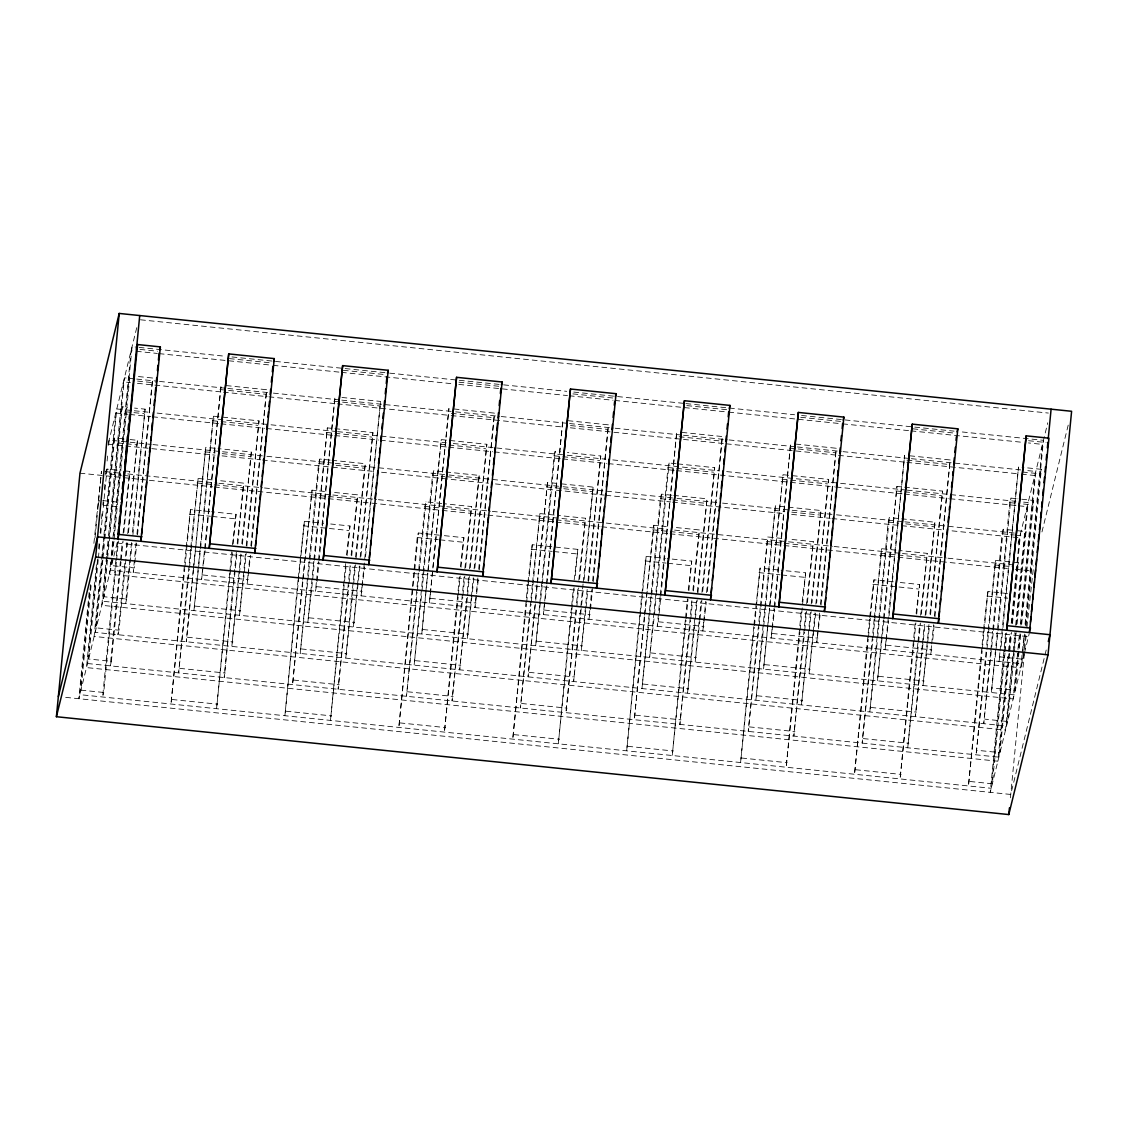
<?xml version="1.0" encoding="UTF-8"?>
<svg xmlns="http://www.w3.org/2000/svg" width="1128" height="1128" viewBox="0 0 1128 1128"><rect width="100%" height="100%" fill="white"/><g stroke="black" fill="none" stroke-linecap="round" stroke-linejoin="round"><path stroke-width="0.75" stroke-dasharray="5 3.75" d="M89.168 592.228L78.847 698.711L117.679 540.664M93.892 543.358L101.478 471.222L100.646 479.95M90.494 584.685L79.848 694.651L991.216 788.289L1006.261 632.935M95.034 537.844L97.6 511.365M97.769 509.63L100.477 481.698M91.086 585.601L80.962 690.139L103.748 692.479L116.395 561.8M96.472 564.592L86.504 667.579L997.871 761.217L1008.347 652.985M97.614 558.98L87.505 663.518L998.872 757.156L1010.871 633.217M98.629 548.518L99.334 541.327M100.152 532.839L100.843 525.62M101.506 518.908L102.197 511.661M102.845 504.963L103.55 497.688M104.368 489.284L105.073 481.98M105.75 475.001L106.427 468.021M107.104 461.028L107.78 454.048M108.626 445.32L109.134 440.089L128.409 442.063M98.221 559.685L88.604 659.006L111.39 661.346L121.006 562.026M98.39 557.951L99.913 542.272M100.759 533.558L106.991 469.093L121.02 470.531M103.776 536.942L94.146 636.446L1005.513 730.07L1012.958 653.267M103.945 535.194L115.775 413.017L128.056 414.272M102.831 559.911L96.261 627.859L119.032 630.199L127.478 543.09M103 558.177L104.692 540.749M104.862 539.001L114.647 437.96L125.152 439.032M106.525 556.428L101.802 605.299L1013.17 698.937L1019.416 634.359M106.695 554.68L108.387 537.224M108.556 535.476L123.431 381.87L130.439 382.603M107.442 560.137L103.903 596.726L126.688 599.067L132.089 543.315M107.611 558.402L122.289 406.813L127.549 407.363M110.629 561.941L109.444 574.166L1020.812 667.804L1024.027 634.641M111.305 554.962L131.074 350.737L134.584 351.104M113.152 542.173L110.445 570.105L1021.813 663.743L1024.689 634.063M113.815 535.264L132.075 346.677L137.334 347.227M113.914 541.2L111.545 565.593L134.331 567.934L136.7 543.541M114.083 539.452L129.931 375.68L128.832 380.192M117.65 541.919L102.634 696.991L103.748 692.479M116.565 560.066L118.426 540.89M120.4 561.321L110.276 665.858L111.39 661.346M120.569 559.573L122.261 542.145M123.107 533.445L129.776 471.433L122.769 470.714M121.175 560.292L123.037 541.116M123.868 532.416L129.776 471.433M124.841 563.281L117.932 634.726L119.032 630.199M125.518 556.315L126.872 542.371M127.718 533.671L137.433 440.301L126.914 439.215M128.479 532.642L137.433 440.301M131.482 542.596L125.575 603.579L126.688 599.067M132.498 532.148L145.075 409.154L134.556 408.082M132.935 534.601L145.075 409.154M136.093 542.822L133.231 572.446L134.331 567.934M136.939 534.122L152.717 378.021L133.442 376.047M137.545 534.827L152.717 378.021M186.007 548.941L170.991 704.013L184.752 568.822M186.176 547.207L190.491 509.588L209.766 511.576M184.922 567.088L190.491 509.588M190.618 549.167L178.633 672.88L189.363 569.048M190.787 547.433L198.133 478.455L212.149 479.894M189.532 567.313L198.133 478.455M193.198 570.303L186.289 641.747L205.775 447.322L216.294 448.394M193.367 568.568L205.775 447.322M246.849 546.304L259.003 420.857L213.432 416.176L193.931 610.601L200.431 550.337M200.601 548.603L213.432 416.176M205.211 548.828L221.074 385.043L201.574 579.468L205.042 550.563M229.717 572.798L216.562 708.694L232.34 552.607M229.886 571.05L231.733 551.888M232.41 544.923L236.048 514.269L211.514 511.745M233.186 543.893L236.048 514.269M236.344 552.114L224.204 677.561L236.951 552.833M237.19 543.4L243.704 483.136L219.17 480.613M237.796 544.119L243.704 483.136M240.8 554.088L231.846 646.429L241.392 554.793M241.801 543.625L251.347 452.004L218.042 448.577M242.407 544.345L251.347 452.004M245.411 554.313L239.503 615.282L244.156 574.18M246.242 545.599L259.003 420.857M244.325 572.446L246.172 553.284M247.991 575.435L247.145 584.149L250.613 555.244M248.16 573.701L249.852 556.273M250.853 545.825L266.645 389.724L224.585 385.409M251.459 546.53L266.645 389.724M298.074 579.82L284.905 715.716L304.405 521.291L323.68 523.279M298.243 578.072L304.405 521.291M302.515 581.78L292.561 684.583L312.047 490.158L327.825 491.78M302.685 580.046L312.047 490.158M330.222 460.097L319.703 459.025L318.589 463.537L300.203 653.45L309.749 561.814M309.918 560.08L319.703 459.025M313.753 561.335L307.845 622.303L312.498 581.216M313.922 559.587L327.346 427.893L372.917 432.574L360.946 556.273M312.667 579.468L314.359 562.04M314.529 560.306L327.346 427.893M316.348 582.457L315.502 591.171L316.94 583.176M316.517 580.723L318.364 561.561M318.533 559.812L335.002 396.746L319.139 560.531M317.109 581.442L318.97 562.266M345.661 563.591L330.476 720.397L346.268 564.31M346.507 554.877L349.976 525.972L330.701 523.998M347.1 555.596L349.976 525.972M350.103 565.565L338.132 689.264L348.848 585.446M351.118 555.103L357.618 494.839L329.573 491.963M349.017 583.698L350.709 566.27M351.724 555.822L357.618 494.839M354.714 565.791L345.774 658.132L353.459 585.672M355.56 557.077L365.275 463.707L331.97 460.28M353.628 583.923L355.489 564.761M356.166 557.782L365.275 463.707M357.294 586.913L353.416 626.999L360.1 564.987M357.463 585.178L359.324 566.016M360.17 557.303L372.917 432.574M361.919 587.138L361.073 595.852L364.541 566.947M362.074 585.404L380.559 401.427L338.499 397.112M365.557 556.499L380.559 401.427M439.356 535.165L418.333 532.994L417.219 537.506L398.833 727.419L414.611 571.332M414.78 569.584L418.333 532.994M441.753 503.483L425.975 501.861L424.861 506.373L406.475 696.286L417.205 592.468M417.374 590.719L419.052 573.292M419.221 571.558L425.975 501.861M423.07 572.812L414.131 665.153L421.816 592.693M423.24 571.064L432.517 475.24L433.617 470.728L444.136 471.8M421.985 590.945L433.617 470.728M425.651 593.948L421.773 634.021L441.274 439.596L446.533 440.131M425.82 592.2L427.681 573.038M427.85 571.29L441.274 439.596M430.261 594.174L429.416 602.874L448.916 408.449L430.431 592.426M459.42 577.043L444.404 732.1L458.165 596.923M460.421 566.58L463.89 537.675L441.118 535.335M458.335 595.175L460.182 576.013M461.028 567.299L463.89 537.675M464.031 577.268L452.046 700.967L462.776 597.149M464.863 568.554L471.546 506.542L443.501 503.666M462.945 595.401L464.792 576.239M465.638 567.525L471.546 506.542M466.611 598.404L459.688 669.835L467.387 597.375M467.288 591.424L468.642 577.494M469.474 568.78L479.189 475.41L445.884 471.983M467.556 595.626L469.403 576.464M470.249 567.751L479.189 475.41M471.222 598.63L467.344 638.702L473.845 578.424M471.391 596.881L473.252 577.719M474.084 569.005L486.845 444.277L448.281 440.315M474.86 567.976L486.845 444.277M477.863 577.945L474.987 607.555L478.455 578.65M478.695 569.231L494.487 413.13L452.427 408.815M479.301 569.95L494.487 413.13M527.763 584.064L512.746 739.122L526.508 603.945M527.932 582.316L532.247 544.697L577.818 549.378L574.956 579.002M526.677 602.197L532.247 544.697M532.374 584.29L520.403 707.989L531.119 604.171M532.543 582.541L539.903 513.564L555.667 515.186M531.288 602.423L539.903 513.564M534.968 605.426L528.045 676.856L547.545 482.431L558.064 483.517M535.645 598.446L536.984 584.515M537.154 582.767L547.545 482.431M539.579 605.651L535.701 645.724L542.201 585.446M539.748 603.903L554.088 455.811L555.188 451.299L560.447 451.834M542.371 583.712L555.188 451.299M546.981 583.937L562.844 420.166L543.343 614.577L546.812 585.672M571.473 607.907L558.318 743.803L574.11 587.716M571.642 606.173L573.334 588.745M574.18 580.032L577.818 549.378M575.929 609.881L565.974 712.67L578.72 587.942M576.591 602.902L578.114 587.223M578.791 580.257L585.46 518.245L557.429 515.369M579.566 579.228L585.46 518.245M583.063 583.966L573.616 681.538L583.162 589.916M583.232 582.231L593.116 487.113L559.812 483.686M584.177 579.454L593.116 487.113M587.166 589.422L581.258 650.405L585.911 609.303M588.012 580.708L600.759 455.98L567.454 452.554M586.081 607.555L587.773 590.141M588.619 581.428L600.759 455.98M589.761 610.558L588.915 619.272L590.353 611.263M589.93 608.81L591.777 589.648M592.623 580.934L608.415 424.847L566.341 420.518M590.522 609.529L592.553 588.619M593.229 581.653L608.415 424.847M639.83 614.929L626.674 750.825L646.175 556.414L665.449 558.388M639.999 613.195L641.691 595.767M641.86 594.019L646.175 556.414M644.271 616.903L634.317 719.692L653.817 525.267L669.595 526.889M644.44 615.155L653.817 525.267M671.978 495.22L661.459 494.134L660.359 498.646L641.973 688.559L651.519 596.938M651.688 595.189L661.459 494.134M676.123 463.721L669.115 463.002L668.002 467.514L649.615 657.427L654.268 616.325M654.437 614.577L656.129 597.163M656.299 595.415L669.115 463.002M660.134 596.67L657.257 626.294L658.71 618.285M660.303 594.921L676.758 431.869L658.879 616.551M685.401 619.61L672.246 755.52L686.007 620.329M685.57 617.876L687.431 598.7M688.263 590L691.732 561.095L667.198 558.571M686.176 618.581L688.024 599.419M688.87 590.705L691.732 561.095M691.873 600.674L679.888 724.373L690.618 620.555M692.874 590.226L699.388 529.948L671.343 527.072M690.787 618.807L692.465 601.393M693.48 590.931L699.388 529.948M696.484 600.9L687.544 693.241L695.229 620.781M697.315 592.186L707.03 498.816L673.74 495.389M695.398 619.032L697.245 599.87M697.922 592.905L707.03 498.816M699.064 622.036L695.186 662.108L699.839 621.006M699.233 620.287L701.094 601.125M701.926 592.411L714.687 467.683L677.872 463.904M700.009 619.258L701.856 600.096M702.702 591.382L714.687 467.683M703.675 622.261L702.829 630.975L706.297 602.07M703.844 620.513L705.705 601.351M706.551 592.637L722.329 436.55L680.269 432.221M707.312 591.608L722.329 436.55M753.758 626.632L740.588 762.542L754.35 627.351M753.927 624.898L760.089 568.117L779.377 570.091M754.519 625.603L756.38 606.441M756.55 604.707L760.089 568.117M760.216 607.696L748.245 731.395L758.961 627.577M760.385 605.947L767.745 536.97L781.76 538.423M759.13 625.828L760.822 608.415M760.991 606.667L767.745 536.97M764.826 607.921L755.887 700.262L763.571 627.803M764.995 606.173L775.387 505.837L820.958 510.519L812.019 602.86M763.741 626.054L775.387 505.837M767.421 629.057L763.543 669.13L783.029 474.705L828.601 479.386L816.63 603.085M767.59 627.309L769.437 608.147M769.606 606.399L783.029 474.705M772.031 629.283L771.185 637.997L774.654 609.092M772.201 627.535L774.048 608.373M774.217 606.624L790.686 443.572L774.823 607.343M801.176 612.151L786.16 767.223L799.921 632.032M802.191 601.703L805.66 572.798L781.126 570.274M800.09 630.284L805.66 572.798M805.787 612.377L793.816 736.076L804.532 632.258M806.633 603.663L813.302 541.651L788.768 539.142M804.701 630.51L806.562 611.348M807.408 602.634L813.302 541.651M810.397 612.603L801.458 704.944L809.143 632.484M811.244 603.889L820.958 510.519M809.312 630.735L811.173 611.573M812.992 633.739L809.1 673.811L815.615 613.547M813.161 631.99L815.008 612.828M815.854 604.114L828.601 479.386M819.619 613.054L816.757 642.678L820.225 613.773M820.465 604.34L836.257 448.253L794.183 443.924M821.071 605.059L836.257 448.253M869.533 619.173L854.516 774.245L868.278 639.054M869.702 617.439L874.017 579.82L893.291 581.794M868.447 637.306L870.308 618.144M870.463 616.41L874.017 579.82M874.144 619.399L862.159 743.098L872.889 639.28M874.313 617.665L881.659 548.687L897.437 550.295M873.058 637.531L881.659 548.687M878.754 619.624L869.815 711.965L877.499 639.505M878.923 617.89L888.201 522.053L889.315 517.54L899.82 518.626M877.669 637.757L889.315 517.54M881.335 640.76L877.457 680.833L883.971 620.569M881.504 639.012L883.365 619.85M883.534 618.116L896.957 486.408L942.529 491.089L930.544 614.788M884.14 618.821L896.957 486.408M885.945 640.986L885.113 649.7L888.582 620.795M886.115 639.238L904.6 455.275L888.751 619.046M915.104 623.854L900.088 778.926L913.849 643.736M916.105 613.406L919.588 584.501L900.299 582.513M914.018 642.001L915.865 622.825M916.711 614.111L919.588 584.501M917.854 643.242L907.73 747.793L918.46 643.961M918.023 641.508L919.715 624.08M920.561 615.366L927.23 553.369L899.185 550.478M918.629 642.227L920.476 623.051M921.322 614.337L927.23 553.369M922.295 645.216L915.386 716.647L924.918 625.025M922.464 643.468L924.325 624.306M925.171 615.592L934.872 522.222L901.582 518.809M925.933 614.563L934.872 522.222M928.936 624.531L923.028 685.514L929.528 625.25M929.951 614.083L942.529 491.089M931.516 645.667L930.67 654.381L932.123 646.386M931.686 643.919L933.547 624.757M934.393 616.043L950.171 459.956L908.11 455.627M932.8 639.407L934.139 625.476M934.985 616.762L950.171 459.956M983.447 630.876L968.444 785.948L982.192 650.757M983.616 629.142L987.931 591.523L1008.968 593.68M982.361 649.023L987.931 591.523M986.041 652.012L976.087 754.815L986.817 650.983M986.718 645.047L988.057 631.102M988.227 629.368L995.587 560.39L1011.351 562.012M986.972 649.249L995.587 560.39M990.652 652.238L983.729 723.668L993.274 632.047M990.821 650.489L992.668 631.327M992.837 629.593L1002.115 533.755L1003.229 529.244L1013.748 530.329M993.444 630.298L1003.229 529.244M1016.131 498.646L1010.871 498.111L1009.771 502.623L991.385 692.536L997.885 632.272M998.054 630.524L1010.871 498.111M999.873 652.689L999.027 661.403L1000.48 653.408M1000.042 650.955L1018.528 466.978L1002.665 630.749M1001.142 646.429L1002.496 632.498M1005.598 633.499L990.229 792.35L1024.041 654.705M1004.977 653.098L992.33 783.777L969.544 781.436M1005.147 651.364L1006.839 633.936M1008.517 651.251L1010.209 633.795M1011.224 623.319L1019.5 537.788L951.158 530.766M1011.858 622.994L1020.502 533.727M1009.588 653.323L999.972 752.644L977.2 750.303M1009.757 651.589L1011.619 632.413M1012.465 623.713L1018.372 562.731L1013.113 562.181M1013.127 651.533L1014.988 632.329M1015.665 625.349L1027.157 506.655L1018.387 505.753M1015.482 633.499L1006.514 726.009L95.147 632.371L116.776 408.956L132.554 410.578M1016.3 624.954L1028.158 502.594L1022.899 502.045M1014.199 653.549L1007.628 721.497L984.843 719.156M1014.368 651.815L1016.229 632.639M1017.075 623.939L1026.015 531.584L1015.496 530.512M1020.431 623.883L1034.799 475.508L1020.784 474.07M1020.079 633.781L1014.171 694.876L102.789 601.238L124.432 377.809L134.937 378.895M1020.91 625.18L1035.8 471.448L1025.281 470.376M1020.671 634.613L1015.27 690.364L992.485 688.024M1021.686 624.165L1033.657 500.451L1017.893 498.83M1025.042 624.165L1042.455 444.376L1028.426 442.937M1025.521 625.405L1043.442 440.315L961.07 431.855M1025.281 634.838L1022.927 659.231L1000.141 656.891M1026.128 626.125L1041.313 469.319L1022.024 467.33M1010.406 797.806L1024.591 651.321M1024.76 649.573L1026.283 633.865M1026.959 626.886L1033.615 565.932M108.415 442.994L136.798 327.444M98.235 504.738L99.349 500.226M106.991 469.093L105.891 473.605L121.655 475.226M114.647 437.96L113.533 442.472L136.319 444.813M122.289 406.813L121.175 411.325L143.961 413.666M1018.119 543.428L1047.757 422.774M1018.372 562.731L1017.259 567.243L1011.999 566.693M1026.015 531.584L1024.901 536.096L1016.145 535.208M1033.657 500.451L1032.557 504.963L1018.528 503.525M1041.313 469.319L1040.199 473.83L1020.925 471.856M1041.962 531.937L1068.681 423.183M1024.45 652.999L1029.131 633.964M1046.206 650.01L1010.73 794.45L63.478 697.132M140.478 319.788L1048.349 413.059M139.082 347.396L224.965 356.222M231.973 356.941L387.961 372.973M389.71 373.156L501.875 384.676M503.638 384.859L566.735 391.331M573.743 392.065L615.803 396.379M617.552 396.562L684.16 403.401M685.909 403.584L794.577 414.751M801.585 415.471L954.062 431.136M139.985 349.412L157.511 351.217M229.365 358.605L271.425 362.92M343.293 370.308L385.353 374.623M458.969 382.195L499.267 386.326M572.883 393.898L613.195 398.043M686.811 405.601L727.123 409.746M800.725 417.304L841.037 421.449M912.89 428.823L954.965 433.152M1028.567 440.71L1046.093 442.514M136.333 351.287L157.37 353.445M159.118 353.628L271.284 365.148M273.046 365.331L339.641 372.169M341.389 372.353L451.806 383.689M458.814 384.408L567.483 395.575M569.231 395.759L613.054 400.257M614.802 400.44L726.968 411.96M728.73 412.143L840.896 423.677M842.644 423.846L909.253 430.699M911.001 430.868L1021.418 442.218M136.7 379.079L157.723 381.236M159.485 381.419L226.079 388.258M227.828 388.441L271.651 392.939M273.399 393.122L340.007 399.961M341.756 400.144L453.921 411.664M455.67 411.847L499.492 416.345M501.241 416.528L567.849 423.381M569.598 423.55L613.406 428.062M615.169 428.231L681.763 435.084M683.512 435.253L727.334 439.765M729.083 439.934L795.691 446.787M797.44 446.97L841.262 451.468M843.011 451.651L909.605 458.49M911.368 458.673L1023.533 470.193M137.588 381.095L151.617 382.533M219.96 389.555L265.531 394.236M333.888 401.258L379.459 405.939M451.313 413.327L493.373 417.642M570.5 425.566L607.301 429.359M679.155 436.733L721.215 441.062M789.572 448.084L835.143 452.765M906.997 460.139L949.071 464.468M137.447 383.323L221.582 391.966M223.33 392.135L267.153 396.647M268.901 396.816L335.495 403.669M337.258 403.852L449.423 415.372M451.172 415.555L563.337 427.075M570.359 427.794L724.585 443.642M726.333 443.826L836.75 455.162M838.499 455.345L905.107 462.184M906.856 462.367L1019.021 473.887M134.302 410.747L150.08 412.369M157.088 413.088L269.254 424.621M271.016 424.805L335.862 431.46M337.61 431.643L446.279 442.81M453.287 443.53L565.452 455.049M567.201 455.233L605.764 459.195M612.772 459.914L719.692 470.898M726.7 471.617L838.865 483.136M840.614 483.32L905.46 489.989M907.222 490.158L1015.877 501.325M212.318 420.688L219.326 421.421M221.088 421.59L257.889 425.369M326.246 432.405L333.253 433.124M335.002 433.293L371.803 437.086M440.16 444.108L447.167 444.827M448.93 445.01L485.731 448.789M554.088 455.811L599.659 460.492M668.002 467.514L675.009 468.233M676.772 468.416L713.573 472.195M781.93 479.217L788.937 479.936M790.686 480.119L827.501 483.898M895.843 490.92L902.865 491.639M904.614 491.822L941.415 495.601M1009.771 502.623L1016.779 503.342M129.805 414.455L150.828 416.613M152.59 416.796L219.184 423.634M220.947 423.818L264.756 428.316M266.504 428.499L333.112 435.337M334.861 435.521L378.684 440.019M380.432 440.202L447.026 447.041M448.789 447.224L492.598 451.722M494.346 451.905L560.954 458.758M562.703 458.927L606.526 463.439M608.274 463.608L674.868 470.461M676.631 470.63L788.796 482.164M790.545 482.347L834.367 486.845M836.116 487.028L902.71 493.867M904.473 494.05L948.281 498.548M950.044 498.731L1016.638 505.57M130.157 442.246L151.194 444.404M152.943 444.587L265.122 456.121M266.871 456.29L333.465 463.143M335.227 463.312L447.393 474.846M449.141 475.015L561.307 486.549M563.069 486.732L675.235 498.252M676.983 498.435L720.806 502.933M722.555 503.116L834.72 514.636M836.482 514.819L903.077 521.658M904.825 521.841L1017.005 533.361M204.676 451.834L215.194 452.906M222.202 453.625L250.247 456.516M318.589 463.537L329.108 464.609M336.116 465.328L364.161 468.219M432.517 475.24L444.784 476.495M446.533 476.679L478.089 479.922M546.431 486.944L592.003 491.625M660.359 498.646L670.878 499.732M672.626 499.901L705.931 503.328M774.273 510.349L784.792 511.435M791.8 512.154L819.845 515.031M888.201 522.053L898.72 523.138M905.728 523.857L933.772 526.734M1002.115 533.755L1014.396 535.024M108.133 444.15L123.911 445.771M125.659 445.955L215.039 455.134M222.061 455.853L260.61 459.815M262.373 459.998L330.716 467.02M332.478 467.204L374.538 471.518M381.546 472.237L488.452 483.221M495.474 483.94L604.129 495.107M605.877 495.291L670.737 501.946M672.485 502.129L784.651 513.663M791.659 514.382L830.222 518.344M831.97 518.513L944.136 530.047M104.989 471.589L120.767 473.21M127.774 473.929L217.154 483.108M218.917 483.292L262.725 487.789M264.474 487.973L331.082 494.811M332.83 494.995L376.653 499.492M378.402 499.676L444.996 506.514M446.759 506.698L490.567 511.195M492.316 511.379L604.495 522.899M606.244 523.082L667.593 529.385M674.6 530.104L786.766 541.637M788.514 541.807L832.337 546.319M834.085 546.488L900.68 553.34M902.442 553.51L946.251 558.022M948.014 558.205L1012.859 564.86M123.417 475.396L128.677 475.945M197.019 482.967L212.797 484.589M214.546 484.772L242.59 487.649M310.947 494.67L326.725 496.292M328.474 496.475L356.518 499.351M424.861 506.373L440.639 507.995M442.387 508.178L470.432 511.054M538.789 518.076L584.36 522.757M652.703 529.779L668.481 531.401M670.229 531.584L698.274 534.461M766.631 541.482L782.409 543.104M784.157 543.287L812.202 546.163M880.559 553.199L896.323 554.807M898.085 554.99L926.116 557.881M994.473 564.902L1010.251 566.524M79.975 473.182L121.514 477.44M123.276 477.623L212.656 486.817M214.405 486.986L326.57 498.52M328.333 498.689L440.498 510.223M442.246 510.406L486.069 514.904M487.818 515.087L554.426 521.926M556.174 522.109L599.983 526.607M601.746 526.79L668.34 533.629M670.088 533.812L782.268 545.332M784.016 545.515L896.182 557.035M897.93 557.218L1010.11 568.738M1015.27 569.273L1032.36 571.022M102.859 500.592L120.386 502.383M103.494 505.274L119.272 506.895M189.377 514.1L210.414 516.257M212.163 516.441L234.948 518.781M303.291 525.803L348.862 530.484M417.219 537.506L438.256 539.678M440.005 539.847L462.79 542.187M531.147 549.209L552.17 551.38M553.918 551.55L576.704 553.89M645.061 560.926L666.098 563.083M667.846 563.267L690.632 565.607M758.989 572.629L780.012 574.786M781.774 574.97L804.546 577.31M872.903 584.332L918.474 589.013M986.831 596.035L1007.854 598.192M117.086 543.033L1028.468 636.671M202.688 574.956L248.259 579.637M316.601 586.659L362.173 591.34M430.529 598.362L476.101 603.043M544.457 610.065L590.014 614.746M658.371 621.782L703.942 626.463M772.299 633.485L817.856 638.166M886.213 645.188L931.784 649.869M195.045 606.088L240.602 610.77M308.959 617.791L354.53 622.473M422.887 629.509L468.444 634.19M536.801 641.212L582.372 645.893M650.729 652.915L696.3 657.596M764.643 664.618L810.214 669.299M878.571 676.321L924.142 681.002M187.389 637.235L232.96 641.917M301.317 648.938L346.888 653.62M415.231 660.641L460.802 665.323M529.159 672.344L574.73 677.026M643.073 684.047L688.644 688.729M757.001 695.75L802.572 700.432M870.915 707.453L916.486 712.135M179.747 668.368L225.318 673.049M293.661 680.071L339.232 684.752M407.589 691.774L453.16 696.455M521.503 703.477L567.074 708.158M635.431 715.18L681.002 719.861M749.345 726.883L794.916 731.564M863.272 738.586L908.844 743.267M172.09 699.501L217.662 704.182M286.018 711.204L331.59 715.885M399.932 722.907L445.504 727.588M513.86 734.61L559.432 739.291M627.788 746.313L673.346 750.994M741.702 758.03L787.274 762.711M855.63 769.733L901.187 774.414"/><path stroke-width="1.5" d="M56.4 716.717L79.975 473.182L119.215 313.443L1071.6 411.283L1048.025 654.818L1008.784 814.557L56.4 716.717L95.64 556.978L119.215 313.443M117.932 534.305L118.44 529.06M118.948 523.829L119.624 516.85M120.132 511.618L120.64 506.373M121.316 499.394L121.824 494.163M122.332 488.917L123.008 481.938M123.516 476.707L124.024 471.462M124.7 464.482L125.208 459.251M125.716 454.006L126.392 447.026M126.9 441.795L127.408 436.55M128.07 429.571L128.578 424.339M129.085 419.094L129.424 415.612M139.717 315.544L118.087 538.972L137.588 344.548L160.373 346.888L140.873 541.313L141.212 537.83M141.55 534.348L142.058 529.117M142.734 522.151L143.242 516.92M143.735 511.689L144.243 506.458M144.92 499.492L145.427 494.261M146.104 487.296L146.612 482.079M147.289 475.099L147.627 471.617M148.29 464.651L148.966 457.686M149.474 452.455L149.982 447.224M150.658 440.258L150.997 436.776M151.674 429.796L152.35 422.831M152.858 417.614L153.352 412.383M154.028 405.417L154.536 400.186M155.044 394.955L155.72 387.99M156.228 382.759L156.736 377.527M157.412 370.562L157.906 365.331M158.413 360.114L159.09 353.134M228.716 353.91L209.23 548.335L228.716 353.91L274.287 358.591L254.801 553.016L255.125 549.533M255.464 546.051L255.971 540.82M256.648 533.854L257.156 528.623M257.833 521.658L258.34 516.427M258.848 511.195L259.355 505.978M260.018 498.999L260.526 493.782M261.202 486.802L261.71 481.585M262.218 476.354L262.725 471.123M263.402 464.158L263.91 458.927M264.572 451.961L265.08 446.73M265.588 441.513L266.095 436.282M266.772 429.317L267.28 424.086M267.956 417.12L268.464 411.889M268.972 406.658L269.465 401.441M270.142 394.462L270.649 389.245M271.326 382.265L271.834 377.048M272.341 371.817L272.849 366.586M342.644 365.613L323.144 560.038L342.644 365.613L388.215 370.294L368.715 564.719L369.053 561.236M369.392 557.754L369.899 552.523M370.576 545.557L371.084 540.326M371.746 533.361L372.254 528.13M372.762 522.899L373.269 517.681M373.946 510.702L374.454 505.485M375.13 498.505L375.638 493.288M376.146 488.057L376.639 482.826M377.316 475.861L377.824 470.63M378.5 463.664L379.008 458.433M379.516 453.216L380.023 447.985M380.7 441.02L381.194 435.789M381.87 428.823L382.378 423.592M382.885 418.361L383.393 413.144M384.07 406.165L384.577 400.948M385.254 393.968L385.762 388.751M386.255 383.52L386.932 376.555M456.572 377.316L437.072 571.741L456.572 377.316L502.129 381.997L482.643 576.422L482.981 572.939M483.306 569.457L483.813 564.226M484.49 557.26L484.998 552.029M485.674 545.064L486.013 541.581M486.69 534.616L487.366 527.636M487.874 522.419L488.368 517.188M489.044 510.223L489.383 506.726M490.06 499.76L490.736 492.795M491.244 487.564L491.752 482.333M492.428 475.367L492.922 470.15M493.429 464.919L494.106 457.954M494.614 452.723L495.121 447.492M495.798 440.526L496.306 435.295M496.813 430.064L497.49 423.099M497.984 417.868L498.491 412.651M499.168 405.671L499.676 400.454M500.353 393.489L500.86 388.258M570.486 389.019L550.986 583.444L570.486 389.019L616.057 393.7L596.557 588.125L596.895 584.642M597.234 581.16L597.741 575.929M598.418 568.963L598.926 563.732M599.602 556.767L600.096 551.536M600.604 546.319L601.111 541.087M601.788 534.122L602.296 528.891M602.972 521.926L603.48 516.694M603.988 511.463L604.481 506.246M605.158 499.267L605.665 494.05M606.342 487.07L606.85 481.853M607.357 476.622L607.865 471.391M608.542 464.426L609.049 459.195M609.712 452.229L610.22 446.998M610.727 441.781L611.235 436.55M611.912 429.585L612.419 424.354M613.096 417.388L613.604 412.157M614.266 405.192L614.605 401.695M684.414 400.722L664.914 595.147L684.414 400.722L729.971 405.403L710.485 599.828L710.823 596.345M711.162 592.863L711.655 587.632M712.332 580.666L712.84 575.435M713.516 568.47L714.024 563.239M714.532 558.022L715.039 552.79M715.716 545.825L716.209 540.594M716.886 533.629L717.394 528.397M717.901 523.166L718.409 517.949M719.086 510.97L719.593 505.753M720.27 498.773L720.778 493.556M721.271 488.325L721.948 481.36M722.456 476.129L722.963 470.898M723.64 463.932L724.148 458.701M724.825 451.736L725.332 446.505M725.826 441.288L726.333 436.057M727.01 429.091L727.518 423.86M728.195 416.895L728.702 411.664M798.328 412.439L778.828 606.85L798.328 412.439L843.899 417.12L824.399 611.545L824.737 608.048M825.076 604.566L825.752 597.6M826.26 592.369L826.768 587.152M827.444 580.173L827.783 576.69M828.445 569.725L829.122 562.759M829.63 557.528L830.137 552.297M830.814 545.332L831.322 540.101M831.83 534.884L832.506 527.904M833 522.687L833.507 517.456M834.184 510.49L834.692 505.259M835.369 498.294L835.876 493.063M836.384 487.832L836.891 482.601M837.554 475.635L838.062 470.404M838.738 463.439L839.246 458.222M839.754 452.991L840.261 447.76M840.938 440.794L841.446 435.563M842.122 428.598L842.616 423.367M912.256 424.142L892.756 618.567L912.256 424.142L957.827 428.823L938.327 623.248L938.665 619.751M939.004 616.269L939.511 611.052M940.174 604.072L940.681 598.855M941.358 591.876L941.866 586.659M942.374 581.428L942.881 576.196M943.558 569.231L944.065 564M944.728 557.035L945.236 551.803M945.743 546.586L946.251 541.355M946.928 534.39L947.435 529.159M948.112 522.193L948.62 516.962M949.282 509.997L949.621 506.514M950.298 499.535L950.805 494.318M951.482 487.338L951.99 482.121M952.666 475.142L953.005 471.659M953.682 464.694L954.344 457.728M954.852 452.497L955.36 447.266M956.036 440.301L956.375 436.818M1026.17 435.845L1006.669 630.27L1026.17 435.845L1048.955 438.186L1029.455 632.611L1029.963 627.365M1008.784 814.557L1009.433 807.86M1030.47 622.148L1030.978 616.903M1031.485 611.7L1032.162 604.678M1032.67 599.504L1033.178 594.202M1033.84 587.307L1034.362 581.992M1034.855 576.859L1035.546 569.767M1036.04 564.663L1036.561 559.291M1037.224 552.466L1037.746 547.08M1038.254 541.835L1038.93 534.855M1039.41 529.808L1039.945 524.379M1040.594 517.611L1041.116 512.168M1041.623 506.923L1042.131 501.692M1042.794 494.966L1043.315 489.467M1043.964 482.77L1044.5 477.257M1045.007 472.026L1045.515 466.781M1046.164 460.111L1046.699 454.57M1047.348 447.915L1047.884 442.345M1048.222 438.848L1051.099 409.182M136.474 349.06L137.588 344.548M58.346 696.611L97.586 536.857L1049.971 634.711L1048.293 641.508M159.626 349.892L160.373 346.888M273.554 361.594L274.287 358.591M387.468 373.297L388.215 370.294M501.396 385.015L502.129 381.997M615.324 396.718L616.057 393.7M729.238 408.421L729.971 405.403M843.166 420.124L843.899 417.12M957.08 431.827L957.827 428.823M119.201 534.461L141.987 536.801M210.33 543.823L255.901 548.504M324.258 555.526L369.829 560.207M438.172 567.229L483.743 571.91M552.1 578.932L597.671 583.613M666.014 590.635L711.585 595.316M779.941 602.338L825.513 607.019M893.87 614.055L939.427 618.736M1007.783 625.758L1030.569 628.099M95.64 556.978L1048.025 654.818"/></g></svg>
